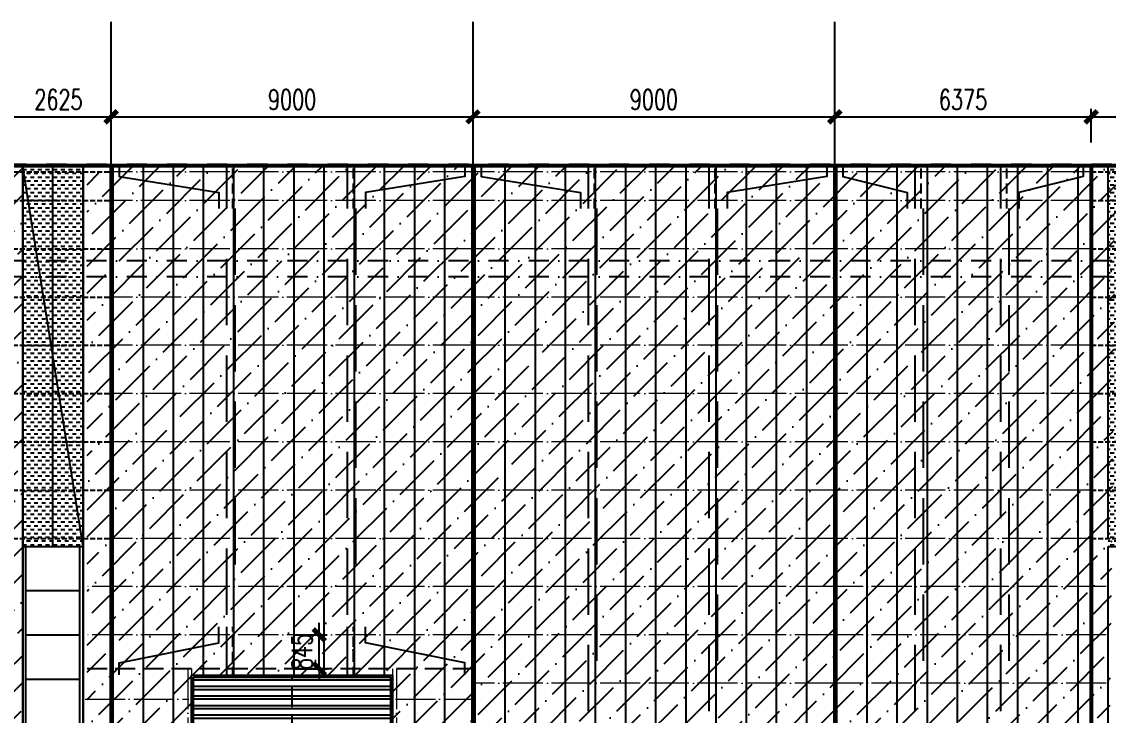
# Model space of a CAD drawing. Extents: x -2072575 to 87763, y -155913 to 742026.
# Drawn here: x -1302479 to -1275454, y 511087 to 528335 of the extents above; entities that cross this region are included whole.
import ezdxf

# ---------------------------------------------------------------- set-up
doc = ezdxf.new("R2010")
doc.units = 0
doc.header["$LTSCALE"] = 1000
for name, pattern in [('20剖面图$0$DASH', [0.35, 0.25, -0.1]), ('__DASH', [0.35, 0.25, -0.1]), ('CENTER', [2, 1.25, -0.25, 0.25, -0.25]), ('DASHDOT', [1, 0.5, -0.25, 0, -0.25]), ('DASHED', [0.75, 0.5, -0.25]), ('DOT', [0.25, 0, -0.25]), ('DOTE', [2.42, 2, -0.2, 0.02, -0.2]), ('HIDDEN2', [0.1875, 0.125, -0.0625])]:
    doc.linetypes.add(name, pattern=pattern)
doc.layers.get('Defpoints').update_dxf_attribs({"color": 210})
for name, color, linetype in [('!ZN1-填充-8', 8, 'Continuous'), ('12圆钢+30钢套管撑杆', 3, 'Continuous'), ('12圆钢斜拉条', 30, 'Continuous'), ('12圆钢直拉条', 22, 'Continuous'), ('250×150×4.5×8 H型钢', 3, 'HIDDEN2'), ('3铝板幕墙', 3, 'Continuous'), ('4玻璃幕墙', 4, 'Continuous'), ('60x60x5钢方管', 6, '20剖面图$0$DASH'), ('A-AXIS-DOTE', 14, 'DOTE'), ('A-HATCH-2', 251, 'Continuous'), ('A-LIN-V', 9, 'Continuous'), ('A-云线', 50, 'Continuous'), ('A-门窗表显示尺寸', 160, 'Continuous'), ('AS-WALL', 40, 'Continuous'), ('DIM', 173, 'Continuous'), ('DOT', 8, 'DOT'), ('DOTE', 1, 'CENTER'), ('IE-填充-JYZS', 7, 'Continuous'), ('压型钢板', 23, 'Continuous')]:
    doc.layers.add(name, color=color, linetype=linetype)
doc.layers.add('冷弯薄壁C型钢 250x75x20x3.0', color=51, linetype='DOTE', lineweight=0)
doc.layers.add('梁', color=4, linetype='Continuous', lineweight=18)
doc.styles.add('A-STANDARD', font='SIMPLEX', dxfattribs={"bigfont": 'GBCBIG'})
doc.styles.add('DHTEXT-1', font='romans.shx', dxfattribs={"width": 0.7, "bigfont": 'chinese.shx'})
doc.dimstyles.new('ZN200', dxfattribs={"dimscale": 200, "dimtxt": 2.5, "dimasz": 1.5, "dimexe": 1, "dimexo": 2, "dimgap": 0.9, "dimtad": 1, "dimdec": 0, "dimdsep": 46, "dimtxsty": 'DHTEXT-1', "dimblk": 'ARCHTICK', "dimcen": 2.5, "dimclrd": 173, "dimclre": 173, "dimclrt": 7, "dimazin": 2, "dimtfac": 1, "dimtdec": 0, "dimtix": 1, "dimtmove": 2, "dimatfit": 3, "dimfxl": 0, "dimtolj": 1, "dimtzin": 0, "dimarcsym": 0})
pattern_1 = [(45, (1318253.53, -507087.46), (252.5697, 926.08891), [1190.625, -238.125, 0, -238.125])]
pattern_2 = [(0, (1318253.53, -507087.465), (95.25, 95.25), [95.25, -95.25])]

# ---------------------------------------------------------------- blocks, each defined once
blk = doc.blocks.new('20250821133133')
at = {"layer": 'DOT', "linetype": 'DASHDOT'}
for p, q in [((163899.6, 17700), (-7859.1, 17700)), ((163899.6, 15300), (-7859.1, 15300)), ((163899.6, 14900), (-7859.1, 14900))]:
    blk.add_line(p, q, dxfattribs=at)
at = {"layer": 'DOTE', "ltscale": 250}
for p, q in [((18000, -5350), (18000, 21247.6)), ((27000, -5350), (27000, 21247.6)), ((36000, -5350), (36000, 21247.6))]:
    blk.add_line(p, q, dxfattribs=at)
blk = doc.blocks.new('20250905092536')
at = {"layer": '!ZN1-填充-8'}
h = blk.add_hatch(dxfattribs=at)
h.set_pattern_fill('ANSI36', color=252, scale=300, style=0)
h.set_pattern_definition(pattern_1)
h.paths.add_polyline_path([(15800, 0), (-800, 0), (-800, 17650), (15800, 17650)])
h = blk.add_hatch(dxfattribs=at)
h.set_pattern_fill('ANSI36', color=252, scale=300, style=0)
h.set_pattern_definition(pattern_1)
h.paths.add_polyline_path([(43000, 17650), (17400, 17650), (17400, 0), (20000, 0), (20000, 5000), (25000, 5000), (25000, 0), (25300, 0), (27300, 0), (27300, 2400), (40500, 2400), (40500, 0), (27300, 0), (42800, 0)])
at = {"layer": 'IE-填充-JYZS', "ltscale": 10}
h = blk.add_hatch(dxfattribs=at)
h.set_pattern_fill('DASH', color=252, scale=100)
h.set_pattern_definition(pattern_2)
h.paths.add_polyline_path([(15800, 8200), (17300, 8200), (17300, 17650), (15800, 17650)])
h = blk.add_hatch(dxfattribs=at)
h.set_pattern_fill('DASH', color=252, scale=100)
h.set_pattern_definition(pattern_2)
h.paths.add_polyline_path([(42800, 8200), (44300, 8200), (44300, 17650), (42800, 17650)])
at = {"layer": '4玻璃幕墙', "color": 252, "ltscale": 1.5}
for p, q in [((15800, 0), (15800, 8200)), ((15800, 8200), (17300, 8200)), ((15880, 0), (15880, 8200)), ((17220, 0), (17220, 8200)), ((17300, 0), (17300, 8200)), ((42800, 0), (42800, 8200)), ((42800, 8200), (44300, 8200)), ((15880, 7100), (17220, 7100)), ((15880, 6000), (17220, 6000)), ((15880, 4900), (17220, 4900))]:
    blk.add_line(p, q, dxfattribs=at)
at = {"layer": 'AS-WALL', "color": 252}
blk.add_lwpolyline([(17300, 8200), (17300, 8200), (15800, 17650)], dxfattribs=at)
at = {"layer": '压型钢板', "color": 252, "ltscale": 10}
for p, q in [((15800, -300), (15800, 17700)), ((16550, 8200), (16550, 17700)), ((17300, 0), (17300, 17700)), ((18050, 0), (18050, 17700)), ((18800, 0), (18800, 17700)), ((19550, 0), (19550, 17700)), ((20300, 5000), (20300, 17700)), ((21050, 5000), (21050, 17700)), ((21800, 5000), (21800, 17700)), ((22550, 5000), (22550, 17700)), ((23300, 5000), (23300, 17700)), ((24050, 5000), (24050, 17700)), ((24800, 5000), (24800, 17700)), ((25550, 0), (25550, 17700)), ((26300, 0), (26300, 17700)), ((27050, 0), (27050, 17700)), ((27800, 2400), (27800, 17700)), ((28550, 2400), (28550, 17700)), ((29300, 2400), (29300, 17700)), ((30050, 2400), (30050, 17700)), ((30800, 2400), (30800, 17700)), ((31550, 2400), (31550, 17700)), ((32300, 2400), (32300, 17700)), ((33050, 2400), (33050, 17700)), ((33800, 2400), (33800, 17700)), ((34550, 2400), (34550, 17700)), ((35300, 2400), (35300, 17700)), ((36050, 2400), (36050, 17700)), ((36800, 2400), (36800, 17700)), ((37550, 2400), (37550, 17700)), ((38300, 2400), (38300, 17700)), ((39050, 2400), (39050, 17700)), ((39800, 2400), (39800, 17700)), ((40550, 0), (40550, 17700)), ((41300, 0), (41300, 17700)), ((42050, 0), (42050, 17700))]:
    blk.add_line(p, q, dxfattribs=at)
blk = doc.blocks.new('20250821140118')
at = {"layer": 'DOT', "linetype": 'DASHDOT'}
for p, q in [((163899.6, 17700), (-7859.1, 17700)), ((163899.6, 15300), (-7859.1, 15300)), ((163899.6, 14900), (-7859.1, 14900))]:
    blk.add_line(p, q, dxfattribs=at)
at = {"layer": 'DOTE', "ltscale": 250}
for p, q in [((18000, -5350), (18000, 21247.6)), ((27000, -5350), (27000, 21247.6)), ((36000, -5350), (36000, 21247.6))]:
    blk.add_line(p, q, dxfattribs=at)
blk = doc.blocks.new('JLM5050')
at = {"layer": 'A-HATCH-2'}
h = blk.add_hatch(dxfattribs=at)
h.set_pattern_fill('ANSI32', color=256, scale=50, angle=45)
h.set_pattern_definition([(180, (0, 0), (-1e-14, -238.125), []), (180, (-79.38, 79.38), (-1e-14, -238.125), [])])
h.paths.add_polyline_path([(-1643430, 522187), (-1638530, 522187), (-1638530, 517287), (-1643430, 517287)])
at = {"layer": 'A-AXIS-DOTE', "linetype": '__DASH', "ltscale": 2}
blk.add_line((-1640980, 517237), (-1640980, 522237), dxfattribs=at)
at = {"layer": 'A-LIN-V'}
blk.add_lwpolyline([(-1643480, 522237), (-1638480, 522237), (-1638480, 517237), (-1643480, 517237)], close=True, dxfattribs=at)
at = {"layer": 'A-门窗表显示尺寸'}
blk.add_lwpolyline([(-1643430, 522187), (-1638530, 522187), (-1638530, 517287), (-1643430, 517287)], close=True, dxfattribs=at)
at = {"layer": 'A-门窗表显示尺寸', "color": 3, "style": 'A-STANDARD', "width": 0.705882}
blk.add_text('JLM5050', height=59.5, dxfattribs=at).set_placement((-1643230, 517317))
blk = doc.blocks.new('_ArchTick')
at = {"color": 0, "linetype": 'ByBlock', "const_width": 0.4}
blk.add_lwpolyline([(-0.5, -0.5), (0.5, 0.5)], dxfattribs=at)
blk = doc.blocks.new('*D3479')
at = {"layer": 'Defpoints', "color": 0, "ltscale": 10, "transparency": 16777216}
for p in [(-1273254, 525969), (-1275879, 524935), (-1273254, 524935)]:
    blk.add_point(p, dxfattribs=at)
at = {"layer": 'DIM', "color": 173, "linetype": 'ByBlock', "lineweight": -2, "ltscale": 10, "transparency": 16777216}
for p, q in [((-1275879, 525335), (-1275879, 526169)), ((-1275879, 525969), (-1273254, 525969)), ((-1273254, 525335), (-1273254, 526169))]:
    blk.add_line(p, q, dxfattribs=at)
at = {"layer": 'DIM', "color": 173, "lineweight": -2, "ltscale": 10, "transparency": 16777216, "xscale": 300, "yscale": 300, "zscale": 300, "rotation": 180}
blk.add_blockref('_ArchTick', (-1275879, 525969), dxfattribs=at)
at = {"layer": 'DIM', "color": 173, "lineweight": -2, "ltscale": 10, "transparency": 16777216, "xscale": 300, "yscale": 300, "zscale": 300}
blk.add_blockref('_ArchTick', (-1273254, 525969), dxfattribs=at)
at = {"layer": 'DIM', "color": 7, "ltscale": 10, "transparency": 16777216, "insert": (-1274566, 526399), "char_height": 500, "attachment_point": 5, "style": 'DHTEXT-1'}
blk.add_mtext('\\A1;2625', dxfattribs=at)
blk = doc.blocks.new('*D3480')
at = {"layer": 'Defpoints', "color": 0, "ltscale": 10, "transparency": 16777216}
for p in [(-1275879, 525969), (-1282254, 524935), (-1275879, 524935)]:
    blk.add_point(p, dxfattribs=at)
at = {"layer": 'DIM', "color": 173, "linetype": 'ByBlock', "lineweight": -2, "ltscale": 10, "transparency": 16777216}
for p, q in [((-1282254, 525335), (-1282254, 526169)), ((-1282254, 525969), (-1275879, 525969)), ((-1275879, 525335), (-1275879, 526169))]:
    blk.add_line(p, q, dxfattribs=at)
at = {"layer": 'DIM', "color": 173, "lineweight": -2, "ltscale": 10, "transparency": 16777216, "xscale": 300, "yscale": 300, "zscale": 300, "rotation": 180}
blk.add_blockref('_ArchTick', (-1282254, 525969), dxfattribs=at)
at = {"layer": 'DIM', "color": 173, "lineweight": -2, "ltscale": 10, "transparency": 16777216, "xscale": 300, "yscale": 300, "zscale": 300}
blk.add_blockref('_ArchTick', (-1275879, 525969), dxfattribs=at)
at = {"layer": 'DIM', "color": 7, "ltscale": 10, "transparency": 16777216, "insert": (-1279066, 526399), "char_height": 500, "attachment_point": 5, "style": 'DHTEXT-1'}
blk.add_mtext('\\A1;6375', dxfattribs=at)
blk = doc.blocks.new('*D3481')
at = {"layer": 'Defpoints', "color": 0, "ltscale": 10, "transparency": 16777216}
for p in [(-1282254, 525969), (-1291254, 524935), (-1282254, 524935)]:
    blk.add_point(p, dxfattribs=at)
at = {"layer": 'DIM', "color": 173, "linetype": 'ByBlock', "lineweight": -2, "ltscale": 10, "transparency": 16777216}
for p, q in [((-1291254, 525335), (-1291254, 526169)), ((-1291254, 525969), (-1282254, 525969)), ((-1282254, 525335), (-1282254, 526169))]:
    blk.add_line(p, q, dxfattribs=at)
at = {"layer": 'DIM', "color": 173, "lineweight": -2, "ltscale": 10, "transparency": 16777216, "xscale": 300, "yscale": 300, "zscale": 300, "rotation": 180}
blk.add_blockref('_ArchTick', (-1291254, 525969), dxfattribs=at)
at = {"layer": 'DIM', "color": 173, "lineweight": -2, "ltscale": 10, "transparency": 16777216, "xscale": 300, "yscale": 300, "zscale": 300}
blk.add_blockref('_ArchTick', (-1282254, 525969), dxfattribs=at)
at = {"layer": 'DIM', "color": 7, "ltscale": 10, "transparency": 16777216, "insert": (-1286754, 526399), "char_height": 500, "attachment_point": 5, "style": 'DHTEXT-1'}
blk.add_mtext('\\A1;9000', dxfattribs=at)
blk = doc.blocks.new('*D3482')
at = {"layer": 'Defpoints', "color": 0, "ltscale": 10, "transparency": 16777216}
for p in [(-1291254, 525969), (-1300254, 524935), (-1291254, 524935)]:
    blk.add_point(p, dxfattribs=at)
at = {"layer": 'DIM', "color": 173, "linetype": 'ByBlock', "lineweight": -2, "ltscale": 10, "transparency": 16777216}
for p, q in [((-1300254, 525335), (-1300254, 526169)), ((-1300254, 525969), (-1291254, 525969)), ((-1291254, 525335), (-1291254, 526169))]:
    blk.add_line(p, q, dxfattribs=at)
at = {"layer": 'DIM', "color": 173, "lineweight": -2, "ltscale": 10, "transparency": 16777216, "xscale": 300, "yscale": 300, "zscale": 300, "rotation": 180}
blk.add_blockref('_ArchTick', (-1300254, 525969), dxfattribs=at)
at = {"layer": 'DIM', "color": 173, "lineweight": -2, "ltscale": 10, "transparency": 16777216, "xscale": 300, "yscale": 300, "zscale": 300}
blk.add_blockref('_ArchTick', (-1291254, 525969), dxfattribs=at)
at = {"layer": 'DIM', "color": 7, "ltscale": 10, "transparency": 16777216, "insert": (-1295754, 526399), "char_height": 500, "attachment_point": 5, "style": 'DHTEXT-1'}
blk.add_mtext('\\A1;9000', dxfattribs=at)
blk = doc.blocks.new('*D3483')
at = {"layer": 'Defpoints', "color": 0, "ltscale": 10, "transparency": 16777216}
for p in [(-1300254, 525969), (-1302879, 524935), (-1300254, 524935)]:
    blk.add_point(p, dxfattribs=at)
at = {"layer": 'DIM', "color": 173, "linetype": 'ByBlock', "lineweight": -2, "ltscale": 10, "transparency": 16777216}
for p, q in [((-1302879, 525335), (-1302879, 526169)), ((-1302879, 525969), (-1300254, 525969)), ((-1300254, 525335), (-1300254, 526169))]:
    blk.add_line(p, q, dxfattribs=at)
at = {"layer": 'DIM', "color": 173, "lineweight": -2, "ltscale": 10, "transparency": 16777216, "xscale": 300, "yscale": 300, "zscale": 300, "rotation": 180}
blk.add_blockref('_ArchTick', (-1302879, 525969), dxfattribs=at)
at = {"layer": 'DIM', "color": 173, "lineweight": -2, "ltscale": 10, "transparency": 16777216, "xscale": 300, "yscale": 300, "zscale": 300}
blk.add_blockref('_ArchTick', (-1300254, 525969), dxfattribs=at)
at = {"layer": 'DIM', "color": 7, "ltscale": 10, "transparency": 16777216, "insert": (-1301566, 526399), "char_height": 500, "attachment_point": 5, "style": 'DHTEXT-1'}
blk.add_mtext('\\A1;2625', dxfattribs=at)
blk = doc.blocks.new('*D3512')
at = {"layer": 'Defpoints', "color": 0, "ltscale": 10, "transparency": 16777216}
for p in [(-1296079, 513087), (-1295078, 513087), (-1296079, 512242)]:
    blk.add_point(p, dxfattribs=at)
at = {"layer": 'DIM', "color": 173, "linetype": 'ByBlock', "lineweight": -2, "ltscale": 10, "transparency": 16777216}
for p, q in [((-1295078, 513087), (-1295078, 513387)), ((-1295679, 513087), (-1294878, 513087)), ((-1295078, 512242), (-1295078, 513087)), ((-1295679, 512242), (-1294878, 512242)), ((-1295078, 512242), (-1295078, 511942))]:
    blk.add_line(p, q, dxfattribs=at)
at = {"layer": 'DIM', "color": 173, "lineweight": -2, "ltscale": 10, "transparency": 16777216, "xscale": 300, "yscale": 300, "zscale": 300}
for p, rotation in [((-1295078, 513087), 270), ((-1295078, 512242), 90)]:
    blk.add_blockref('_ArchTick', p, dxfattribs=dict(at, rotation=rotation))
at = {"layer": 'DIM', "color": 7, "ltscale": 10, "transparency": 16777216, "insert": (-1295508, 512665), "char_height": 500, "attachment_point": 5, "rotation": 90, "style": 'DHTEXT-1'}
blk.add_mtext('\\A1;845', dxfattribs=at)

msp = doc.modelspace()

# ---------------------------------------------------------------- linework, layer by layer
at = {"layer": 'A-LIN-V'}
for p, q in [((-1319053.5, 524787.5), (-1161053.5, 524787.5)), ((-1319053.5, 524737.5), (-1161053.5, 524737.5)), ((-1302453.5, 524737.5), (-1302453.5, 506787.5)), ((-1300953.5, 524737.5), (-1300953.5, 506787.5)), ((-1275453.5, 515487.5), (-1275453.5, 524737.5))]:
    msp.add_line(p, q, dxfattribs=at)

# ---------------------------------------------------------------- block references
at = {"layer": 'A-云线', "ltscale": 10}
msp.add_blockref('20250821133133', (-1318253.5, 507087.5), dxfattribs=at)

# ---------------------------------------------------------------- dimensions: what is measured, and where the dimension line sits
at = {"layer": 'DIM', "ltscale": 10}
for base, p1, p2, picture, middle in [((-1300253.5, 525969.3), (-1302878.5, 524934.6), (-1300253.5, 524934.6), '*D3483', (-1301566, 526399.3)), ((-1291253.5, 525969.3), (-1300253.5, 524934.6), (-1291253.5, 524934.6), '*D3482', (-1295753.5, 526399.3)), ((-1282253.5, 525969.3), (-1291253.5, 524934.6), (-1282253.5, 524934.6), '*D3481', (-1286753.5, 526399.3)), ((-1275878.5, 525969.3), (-1282253.5, 524934.6), (-1275878.5, 524934.6), '*D3480', (-1279066, 526399.3)), ((-1273253.5, 525969.3), (-1275878.5, 524934.6), (-1273253.5, 524934.6), '*D3479', (-1274566, 526399.3))]:
    dim = msp.add_linear_dim(base=base, p1=p1, p2=p2, dimstyle='ZN200', override={"dimfxl": 2}, dxfattribs=at)
    dim.commit()
    dim.dimension.update_dxf_attribs({"geometry": picture, "text_midpoint": middle})

# ---------------------------------------------------------------- next in the draw order: block references
at = {"layer": '3铝板幕墙', "ltscale": 1000}
msp.add_blockref('20250905092536', (-1318253.5, 507087.5), dxfattribs=at)

# ---------------------------------------------------------------- next in the draw order: linework, layer by layer
at = {"layer": '12圆钢+30钢套管撑杆', "color": 3}
for p, q in [((-1297378.5, 523687.5), (-1297378.5, 524787.5)), ((-1294378.5, 523687.5), (-1294378.5, 524787.5)), ((-1288378.5, 523687.5), (-1288378.5, 524787.5)), ((-1285378.5, 523687.5), (-1285378.5, 524787.5)), ((-1280253.5, 523687.5), (-1280253.5, 524787.5)), ((-1278128.5, 523687.5), (-1278128.5, 524787.5)), ((-1297378.5, 512042.5), (-1297378.5, 513287.5)), ((-1294378.5, 512042.5), (-1294378.5, 513287.5))]:
    msp.add_line(p, q, dxfattribs=at)
at = {"layer": '12圆钢+30钢套管撑杆', "color": 3, "linetype": 'DASHED', "ltscale": 0.5}
for p, q in [((-1297228.5, 523687.5), (-1297228.5, 524787.5)), ((-1294228.5, 523687.5), (-1294228.5, 524787.5)), ((-1288228.5, 523687.5), (-1288228.5, 524787.5)), ((-1285228.5, 523687.5), (-1285228.5, 524787.5)), ((-1280103.5, 523687.5), (-1280103.5, 524787.5)), ((-1277978.5, 523687.5), (-1277978.5, 524787.5)), ((-1297228.5, 512042.5), (-1297228.5, 513287.5)), ((-1294228.5, 512042.5), (-1294228.5, 513287.5))]:
    msp.add_line(p, q, dxfattribs=at)
at = {"layer": '12圆钢斜拉条', "ltscale": 1000}
for points in [[(-1300053.5, 524787.5), (-1300053.5, 524487.5), (-1297578.5, 524087.5), (-1297578.5, 523687.5)], [(-1291453.5, 524787.5), (-1291453.5, 524487.5), (-1293928.5, 524087.5), (-1293928.5, 523687.5)], [(-1291053.5, 524787.5), (-1291053.5, 524487.5), (-1288578.5, 524087.5), (-1288578.5, 523687.5)], [(-1282453.5, 524787.5), (-1282453.5, 524487.5), (-1284928.5, 524087.5), (-1284928.5, 523687.5)], [(-1282053.5, 524787.5), (-1282053.5, 524487.5), (-1280453.5, 524087.5), (-1280453.5, 523687.5)], [(-1276078.5, 524787.5), (-1276078.5, 524487.5), (-1277678.5, 524087.5), (-1277678.5, 523687.5)], [(-1300053.5, 512092.5), (-1300053.5, 512392.5), (-1297578.5, 512887.5), (-1297578.5, 513287.5)], [(-1291453.5, 512092.5), (-1291453.5, 512392.5), (-1293928.5, 512887.5), (-1293928.5, 513287.5)]]:
    msp.add_lwpolyline(points, dxfattribs=at)
at = {"layer": '12圆钢直拉条', "ltscale": 1000}
for p, q in [((-1297178.5, 523687.5), (-1297178.5, 522037.5)), ((-1294178.5, 523687.5), (-1294178.5, 522037.5)), ((-1288178.5, 523687.5), (-1288178.5, 522037.5)), ((-1285178.5, 523687.5), (-1285178.5, 522037.5)), ((-1280053.5, 523687.5), (-1280053.5, 522037.5)), ((-1277928.5, 523687.5), (-1277928.5, 522037.5)), ((-1297378.5, 520787.5), (-1297378.5, 522437.5)), ((-1294378.5, 520787.5), (-1294378.5, 522437.5)), ((-1288378.5, 520787.5), (-1288378.5, 522437.5)), ((-1285378.5, 520787.5), (-1285378.5, 522437.5)), ((-1280253.5, 520787.5), (-1280253.5, 522437.5)), ((-1278128.5, 520787.5), (-1278128.5, 522437.5)), ((-1297178.5, 521287.5), (-1297178.5, 519637.5)), ((-1294178.5, 521287.5), (-1294178.5, 519637.5)), ((-1288178.5, 521287.5), (-1288178.5, 519637.5)), ((-1285178.5, 521287.5), (-1285178.5, 519637.5)), ((-1280053.5, 521287.5), (-1280053.5, 519637.5)), ((-1277928.5, 521287.5), (-1277928.5, 519637.5)), ((-1297378.5, 518387.5), (-1297378.5, 520037.5)), ((-1294378.5, 518387.5), (-1294378.5, 520037.5)), ((-1288378.5, 518387.5), (-1288378.5, 520037.5)), ((-1285378.5, 518387.5), (-1285378.5, 520037.5)), ((-1280253.5, 518387.5), (-1280253.5, 520037.5)), ((-1278128.5, 518387.5), (-1278128.5, 520037.5)), ((-1297178.5, 518887.5), (-1297178.5, 517237.5)), ((-1294178.5, 518887.5), (-1294178.5, 517237.5)), ((-1288178.5, 518887.5), (-1288178.5, 517237.5)), ((-1285178.5, 518887.5), (-1285178.5, 517237.5)), ((-1280053.5, 518887.5), (-1280053.5, 517237.5)), ((-1277928.5, 518887.5), (-1277928.5, 517237.5)), ((-1297378.5, 515987.5), (-1297378.5, 517637.5)), ((-1294378.5, 515987.5), (-1294378.5, 517637.5)), ((-1288378.5, 515987.5), (-1288378.5, 517637.5)), ((-1285378.5, 515987.5), (-1285378.5, 517637.5)), ((-1280253.5, 515987.5), (-1280253.5, 517637.5)), ((-1278128.5, 515987.5), (-1278128.5, 517637.5)), ((-1297178.5, 516487.5), (-1297178.5, 514837.5)), ((-1294178.5, 516487.5), (-1294178.5, 514837.5)), ((-1288178.5, 516487.5), (-1288178.5, 514837.5)), ((-1285178.5, 516487.5), (-1285178.5, 514837.5)), ((-1280053.5, 516487.5), (-1280053.5, 514837.5)), ((-1280053.5, 516487.5), (-1280053.5, 514837.5)), ((-1277928.5, 516487.5), (-1277928.5, 514837.5)), ((-1277928.5, 516487.5), (-1277928.5, 514837.5)), ((-1297378.5, 513587.5), (-1297378.5, 515237.5)), ((-1294378.5, 513587.5), (-1294378.5, 515237.5)), ((-1288378.5, 513587.5), (-1288378.5, 515237.5)), ((-1285378.5, 513587.5), (-1285378.5, 515237.5)), ((-1280253.5, 513587.5), (-1280253.5, 515237.5)), ((-1278128.5, 513587.5), (-1278128.5, 515237.5)), ((-1288178.5, 514087.5), (-1288178.5, 512437.5)), ((-1285178.5, 514087.5), (-1285178.5, 512437.5)), ((-1280053.5, 514087.5), (-1280053.5, 512437.5)), ((-1277928.5, 514087.5), (-1277928.5, 512437.5)), ((-1288378.5, 511187.5), (-1288378.5, 512837.5)), ((-1285378.5, 511187.5), (-1285378.5, 512837.5)), ((-1280253.5, 511187.5), (-1280253.5, 512837.5)), ((-1278128.5, 511187.5), (-1278128.5, 512837.5))]:
    msp.add_line(p, q, dxfattribs=at)
at = {"layer": '250×150×4.5×8 H型钢', "linetype": '20剖面图$0$DASH', "ltscale": 2}
msp.add_line((-1291253.5, 512242.5), (-1300903.5, 512242.5), dxfattribs=at)
at = {"layer": '60x60x5钢方管', "ltscale": 0.5}
for p, q in [((-1302878.5, 524600), (-1300253.5, 524600)), ((-1275878.5, 524600), (-1273253.5, 524600)), ((-1302878.5, 523887.5), (-1300253.5, 523887.5)), ((-1275878.5, 523887.5), (-1273253.5, 523887.5)), ((-1302878.5, 522687.5), (-1300253.5, 522687.5)), ((-1275878.5, 522687.5), (-1273253.5, 522687.5)), ((-1302878.5, 521487.5), (-1300253.5, 521487.5)), ((-1275878.5, 521487.5), (-1273253.5, 521487.5)), ((-1302878.5, 520287.5), (-1300253.5, 520287.5)), ((-1275878.5, 520287.5), (-1273253.5, 520287.5)), ((-1302878.5, 519087.5), (-1300253.5, 519087.5)), ((-1275878.5, 519087.5), (-1273253.5, 519087.5)), ((-1302878.5, 517887.5), (-1300253.5, 517887.5)), ((-1275878.5, 517887.5), (-1273253.5, 517887.5)), ((-1302878.5, 516687.5), (-1300253.5, 516687.5)), ((-1275878.5, 516687.5), (-1273253.5, 516687.5)), ((-1302878.5, 515487.5), (-1300253.5, 515487.5)), ((-1275878.5, 515487.5), (-1273253.5, 515487.5))]:
    msp.add_line(p, q, dxfattribs=at)
at = {"layer": '冷弯薄壁C型钢 250x75x20x3.0', "ltscale": 0.5}
for p, q in [((-1291253.5, 524600), (-1300253.5, 524600)), ((-1282253.5, 524600), (-1291253.5, 524600)), ((-1275878.5, 524600), (-1282253.5, 524600)), ((-1291253.5, 523887.5), (-1300253.5, 523887.5)), ((-1282253.5, 523887.5), (-1291253.5, 523887.5)), ((-1275878.5, 523887.5), (-1282253.5, 523887.5)), ((-1291253.5, 522687.5), (-1300253.5, 522687.5)), ((-1282253.5, 522687.5), (-1291253.5, 522687.5)), ((-1275878.5, 522687.5), (-1282253.5, 522687.5)), ((-1291253.5, 521487.5), (-1300253.5, 521487.5)), ((-1282253.5, 521487.5), (-1291253.5, 521487.5)), ((-1275878.5, 521487.5), (-1282253.5, 521487.5)), ((-1291253.5, 520287.5), (-1300253.5, 520287.5)), ((-1282253.5, 520287.5), (-1291253.5, 520287.5)), ((-1275878.5, 520287.5), (-1282253.5, 520287.5)), ((-1291253.5, 519087.5), (-1300253.5, 519087.5)), ((-1282253.5, 519087.5), (-1291253.5, 519087.5)), ((-1275878.5, 519087.5), (-1282253.5, 519087.5)), ((-1291253.5, 517887.5), (-1300253.5, 517887.5)), ((-1282253.5, 517887.5), (-1291253.5, 517887.5)), ((-1275878.5, 517887.5), (-1282253.5, 517887.5)), ((-1291253.5, 516687.5), (-1300253.5, 516687.5)), ((-1282253.5, 516687.5), (-1291253.5, 516687.5)), ((-1275878.5, 516687.5), (-1282253.5, 516687.5)), ((-1291253.5, 515487.5), (-1300253.5, 515487.5)), ((-1282253.5, 515487.5), (-1291253.5, 515487.5)), ((-1275878.5, 515487.5), (-1282253.5, 515487.5)), ((-1291253.5, 514287.5), (-1300903.5, 514287.5)), ((-1282253.5, 514287.5), (-1291253.5, 514287.5)), ((-1275503.5, 514287.5), (-1282253.5, 514287.5)), ((-1291253.5, 513087.5), (-1300903.5, 513087.5)), ((-1282253.5, 513087.5), (-1291253.5, 513087.5)), ((-1275503.5, 513087.5), (-1282253.5, 513087.5)), ((-1298351.1, 512242.5), (-1298351.1, 507087.5)), ((-1298253.5, 512242.5), (-1298253.5, 507087.5)), ((-1293253.5, 512242.5), (-1293253.5, 507087.5)), ((-1293156, 512242.5), (-1293156, 507087.5)), ((-1282253.5, 511887.5), (-1291253.5, 511887.5)), ((-1275503.5, 511887.5), (-1282253.5, 511887.5)), ((-1300903.5, 511487.5), (-1298323.5, 511487.5)), ((-1293183.5, 511487.5), (-1291253.5, 511487.5))]:
    msp.add_line(p, q, dxfattribs=at)
at = {"layer": '梁', "ltscale": 10, "const_width": 100}
for points in [[(-1300253.5, 524787.5), (-1300253.5, 506787.5)], [(-1291253.5, 524787.5), (-1291253.5, 506787.5)], [(-1282253.5, 524787.5), (-1282253.5, 506787.5)]]:
    msp.add_lwpolyline(points, dxfattribs=at)
at = {"layer": '梁', "color": 1, "ltscale": 10, "const_width": 100}
msp.add_lwpolyline([(-1275878.5, 524787.5), (-1275878.5, 506787.5)], dxfattribs=at)

# ---------------------------------------------------------------- next in the draw order: block references
at = {"layer": 'A-LIN-V'}
msp.add_blockref('JLM5050', (345226.6, -10150), dxfattribs=at)
at = {"layer": 'A-云线', "ltscale": 10}
msp.add_blockref('20250821140118', (-1318253.5, 507087.5), dxfattribs=at)

# ---------------------------------------------------------------- next in the draw order: dimensions: what is measured, and where the dimension line sits
at = {"layer": 'DIM', "ltscale": 10}
dim = msp.add_linear_dim(base=(-1295078.1, 513087.5), p1=(-1296078.5, 512242.5), p2=(-1296078.5, 513087.5), angle=90, dimstyle='ZN200', override={"dimfxl": 2}, dxfattribs=at)
dim.commit()
dim.dimension.update_dxf_attribs({"geometry": '*D3512', "text_midpoint": (-1295508.1, 512665)})

doc.saveas('drawing.dxf')
